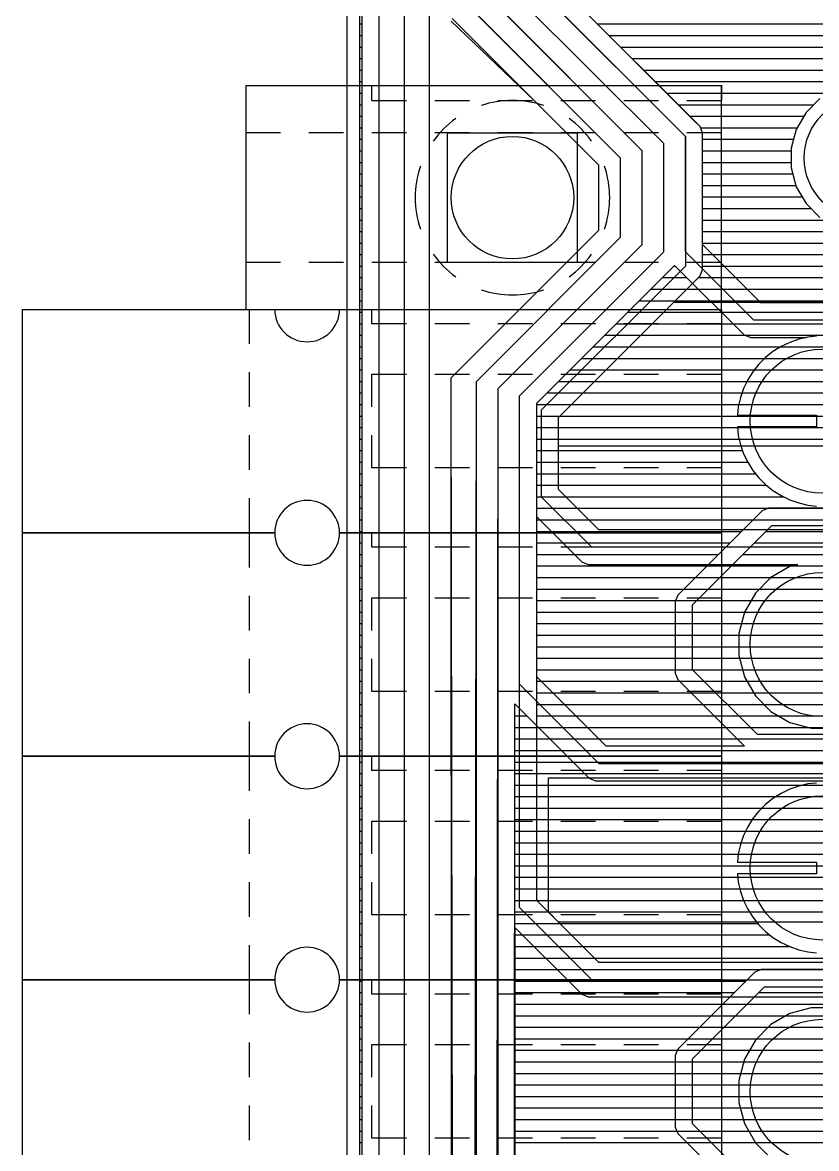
# Model space of a CAD drawing. Extents: x -0.64 to 6, y -0.15 to 7.8.
# Drawn here: x -0.64 to 0.462, y 3.976 to 5.538 of the extents above; entities that cross this region are included whole.
import ezdxf

# ---------------------------------------------------------------- set-up
doc = ezdxf.new("R2010")
doc.units = 0
for name, color, linetype in [('1', 22, 'CONTINUOUS'), ('16', 175, 'CONTINUOUS'), ('17', 82, 'CONTINUOUS'), ('20', 6, 'CONTINUOUS'), ('23', 7, 'CONTINUOUS'), ('24', 7, 'CONTINUOUS'), ('49', 253, 'CONTINUOUS'), ('51', 253, 'CONTINUOUS'), ('52', 253, 'CONTINUOUS')]:
    doc.layers.add(name, color=color, linetype=linetype)

# ---------------------------------------------------------------- blocks, each defined once
blk = doc.blocks.new('ROUNDP')
blk.add_circle((0, 0), 0.5)

msp = doc.modelspace()

# ---------------------------------------------------------------- linework, layer by layer
at = {"layer": '1'}
for p, q in [((-0.172, -0.132), (-0.172, 7.782)), ((-0.169, 6.559774), (-0.169, 0.680226)), ((-0.145, 0.685), (-0.145, 6.555)), ((-0.11, 1.31), (-0.11, 6.55)), ((-0.075, 1.945), (-0.075, 6.545)), ((0.28, 5.38), (0.08, 5.58)), ((0.300346, 5.393595), (0.104, 5.589941)), ((0.25, 5.37), (0.05, 5.57)), ((0.19, 5.35), (-0.0125, 5.5525)), ((0.22, 5.36), (0.01875, 5.56125)), ((-0.172, 5.536), (-0.169, 5.536)), ((0.16, 5.34), (-0.04375, 5.54375)), ((0.157941, 5.536), (2.348, 5.536)), ((-0.172, 5.52), (-0.169, 5.52)), ((0.173941, 5.52), (2.348, 5.52)), ((-0.172, 5.504), (-0.169, 5.504)), ((0.189941, 5.504), (2.348, 5.504)), ((-0.172, 5.488), (-0.169, 5.488)), ((0.205941, 5.488), (2.348, 5.488)), ((-0.172, 5.472), (-0.169, 5.472)), ((0.221941, 5.472), (2.348, 5.472)), ((-0.172, 5.456), (-0.169, 5.456)), ((0.237941, 5.456), (1.750745, 5.456)), ((-0.172, 5.44), (-0.169, 5.44)), ((0.253941, 5.44), (0.479885, 5.44)), ((-0.172, 5.424), (-0.169, 5.424)), ((0.269941, 5.424), (0.458336, 5.424)), ((0.466757, 5.43242), (0.447579, 5.413243)), ((-0.172, 5.408), (-0.169, 5.408)), ((0.285941, 5.408), (0.444552, 5.408)), ((0.447579, 5.413243), (0.434019, 5.389757)), ((-0.172, 5.392), (-0.169, 5.392)), ((0.304, 5.384774), (0.300346, 5.393595)), ((0.301007, 5.392), (0.435315, 5.392)), ((0.434019, 5.389757), (0.427, 5.36356)), ((-0.172, 5.376), (-0.169, 5.376)), ((0.28, 5.22), (0.28, 5.38)), ((0.304, 5.229941), (0.304, 5.384774)), ((0.304, 5.376), (0.430333, 5.376)), ((-0.172, 5.36), (-0.169, 5.36)), ((0.22, 5.23), (0.22, 5.36)), ((0.25, 5.22), (0.25, 5.37)), ((0.304, 5.36), (0.427, 5.36)), ((0.427, 5.36356), (0.427, 5.33644)), ((-0.172, 5.344), (-0.169, 5.344)), ((0.19, 5.24), (0.19, 5.35)), ((0.304, 5.344), (0.427, 5.344)), ((-0.172, 5.328), (-0.169, 5.328)), ((0.16, 5.25), (0.16, 5.34)), ((0.304, 5.328), (0.429261, 5.328)), ((0.427, 5.33644), (0.434019, 5.310243)), ((-0.172, 5.312), (-0.169, 5.312)), ((0.304, 5.312), (0.433549, 5.312)), ((-0.172, 5.296), (-0.169, 5.296)), ((0.304, 5.296), (0.442243, 5.296)), ((0.434019, 5.310243), (0.447579, 5.286757)), ((0.447579, 5.286757), (0.466757, 5.267579)), ((-0.172, 5.28), (-0.169, 5.28)), ((0.304, 5.28), (0.454336, 5.28)), ((-0.172, 5.264), (-0.169, 5.264)), ((-0.045, 5.045), (0.16, 5.25)), ((0.304, 5.264), (0.472956, 5.264)), ((-0.172, 5.248), (-0.169, 5.248)), ((-0.01, 5.04), (0.19, 5.24)), ((0.304, 5.248), (0.512708, 5.248)), ((-0.172, 5.232), (-0.169, 5.232)), ((0.02, 5.03), (0.22, 5.23)), ((0.05, 5.02), (0.25, 5.22)), ((0.375, 5.125), (0.28, 5.22)), ((0.304, 5.232), (1.579, 5.232)), ((0.384941, 5.149), (0.304, 5.229941)), ((-0.172, 5.216), (-0.169, 5.216)), ((0.317941, 5.216), (1.579, 5.216)), ((-0.172, 5.2), (-0.169, 5.2)), ((0.074, 5.010059), (0.263595, 5.199654)), ((0.263595, 5.199654), (0.265, 5.201059)), ((0.263941, 5.2), (0.266059, 5.2)), ((0.265, 5.201059), (0.266405, 5.199654)), ((0.266405, 5.199654), (0.361405, 5.104654)), ((0.333941, 5.2), (1.579, 5.2)), ((-0.172, 5.184), (-0.169, 5.184)), ((0.247941, 5.184), (0.282059, 5.184)), ((0.349941, 5.184), (1.579, 5.184)), ((-0.172, 5.168), (-0.169, 5.168)), ((0.231941, 5.168), (0.298059, 5.168)), ((0.365941, 5.168), (1.579, 5.168)), ((-0.172, 5.152), (-0.169, 5.152)), ((0.215941, 5.152), (0.314059, 5.152)), ((0.381941, 5.152), (0.85787, 5.152)), ((0.854452, 5.149), (0.384941, 5.149)), ((-0.172, 5.136), (-0.169, 5.136)), ((0.199941, 5.136), (0.330059, 5.136)), ((0.875, 5.125), (0.375, 5.125)), ((-0.172, 5.12), (-0.169, 5.12)), ((0.183941, 5.12), (0.346059, 5.12)), ((-0.172, 5.104), (-0.169, 5.104)), ((0.167941, 5.104), (0.362983, 5.104)), ((0.361405, 5.104654), (0.370226, 5.101)), ((0.370226, 5.101), (0.447943, 5.101)), ((0.424772, 5.094189), (0.412831, 5.088439)), ((0.437282, 5.098567), (0.424772, 5.094189)), ((0.447943, 5.101), (0.437282, 5.098567)), ((-0.172, 5.088), (-0.169, 5.088)), ((0.151941, 5.088), (0.412133, 5.088)), ((0.401609, 5.081388), (0.391247, 5.073124)), ((0.412831, 5.088439), (0.401609, 5.081388)), ((-0.172, 5.072), (-0.169, 5.072)), ((0.135941, 5.072), (0.390123, 5.072)), ((0.381876, 5.063753), (0.373612, 5.053391)), ((0.391247, 5.073124), (0.381876, 5.063753)), ((-0.172, 5.056), (-0.169, 5.056)), ((0.119941, 5.056), (0.375693, 5.056)), ((0.373612, 5.053391), (0.366561, 5.042169)), ((-0.172, 5.04), (-0.169, 5.04)), ((-0.04375, 2.795), (-0.045, 5.045)), ((-0.0125, 3.37), (-0.01, 5.04)), ((0.103941, 5.04), (0.365517, 5.04)), ((0.366561, 5.042169), (0.36081, 5.030228)), ((-0.172, 5.024), (-0.169, 5.024)), ((0.01875, 3.94625), (0.02, 5.03)), ((0.05, 4.62), (0.05, 5.02)), ((0.087941, 5.024), (0.358631, 5.024)), ((0.356433, 5.017718), (0.353484, 5.004797)), ((0.36081, 5.030228), (0.356433, 5.017718)), ((-0.172, 5.008), (-0.169, 5.008)), ((0.074, 4.629941), (0.074, 5.010059)), ((0.074, 5.008), (0.354215, 5.008)), ((0.353484, 5.004797), (0.352155, 4.993)), ((-0.172, 4.992), (-0.169, 4.992)), ((0.074, 4.992), (0.461999, 4.992)), ((0.352155, 4.993), (0.461999, 4.993)), ((0.461999, 4.993), (0.461999, 4.977)), ((-0.172, 4.976), (-0.169, 4.976)), ((0.074, 4.976), (0.352267, 4.976)), ((0.461999, 4.977), (0.352155, 4.977)), ((0.352155, 4.977), (0.353484, 4.965203)), ((-0.172, 4.96), (-0.169, 4.96)), ((0.074, 4.96), (0.354671, 4.96)), ((0.353484, 4.965203), (0.356433, 4.952282)), ((0.356433, 4.952282), (0.36081, 4.939772)), ((-0.172, 4.944), (-0.169, 4.944)), ((0.074, 4.944), (0.359331, 4.944)), ((0.36081, 4.939772), (0.366561, 4.927831)), ((-0.172, 4.928), (-0.169, 4.928)), ((0.074, 4.928), (0.36648, 4.928)), ((0.366561, 4.927831), (0.373612, 4.916609)), ((-0.172, 4.912), (-0.169, 4.912)), ((0.074, 4.912), (0.377288, 4.912)), ((0.373612, 4.916609), (0.381876, 4.906247)), ((0.381876, 4.906247), (0.391247, 4.896876)), ((-0.172, 4.896), (-0.169, 4.896)), ((0.074, 4.896), (0.392345, 4.896)), ((0.391247, 4.896876), (0.401609, 4.888612)), ((-0.172, 4.88), (-0.169, 4.88)), ((0.074, 4.88), (0.416072, 4.88)), ((0.401609, 4.888612), (0.412831, 4.881561)), ((0.412831, 4.881561), (0.424772, 4.87581)), ((0.424772, 4.87581), (0.437282, 4.871433)), ((-0.172, 4.864), (-0.169, 4.864)), ((0.074, 4.864), (0.9785, 4.864)), ((0.386405, 4.860346), (0.379654, 4.853595)), ((0.395226, 4.864), (0.386405, 4.860346)), ((0.884774, 4.864), (0.395226, 4.864)), ((0.437282, 4.871433), (0.450203, 4.868484)), ((0.450203, 4.868484), (0.462, 4.867155)), ((-0.172, 4.848), (-0.169, 4.848)), ((0.074, 4.848), (0.374059, 4.848)), ((0.379654, 4.853595), (0.269654, 4.743595)), ((0.379654, 4.853595), (0.379654, 4.853595)), ((-0.172, 4.832), (-0.169, 4.832)), ((0.074, 4.832), (0.358059, 4.832)), ((0.29, 4.73), (0.4, 4.84)), ((0.392, 4.832), (0.888, 4.832)), ((0.4, 4.84), (0.88, 4.84)), ((-0.172, 4.816), (-0.169, 4.816)), ((0.074, 4.816), (0.342059, 4.816)), ((0.376, 4.816), (0.904, 4.816)), ((-0.172, 4.8), (-0.169, 4.8)), ((0.074, 4.8), (0.326059, 4.8)), ((0.36, 4.8), (0.92, 4.8)), ((-0.172, 4.784), (-0.169, 4.784)), ((0.074, 4.784), (0.310059, 4.784)), ((0.344, 4.784), (0.93, 4.784)), ((-0.172, 4.768), (-0.169, 4.768)), ((0.074, 4.768), (0.294059, 4.768)), ((0.328, 4.768), (0.93, 4.768)), ((-0.172, 4.752), (-0.169, 4.752)), ((0.074, 4.752), (0.278059, 4.752)), ((0.312, 4.752), (0.93, 4.752)), ((-0.172, 4.736), (-0.169, 4.736)), ((0.074, 4.736), (0.266508, 4.736)), ((0.269654, 4.743595), (0.266, 4.734774)), ((0.266, 4.734774), (0.266, 4.635226)), ((0.296, 4.736), (0.93, 4.736)), ((-0.172, 4.72), (-0.169, 4.72)), ((0.074, 4.72), (0.266, 4.72)), ((0.29, 4.64), (0.29, 4.73)), ((0.29, 4.72), (0.93, 4.72)), ((-0.172, 4.704), (-0.169, 4.704)), ((0.074, 4.704), (0.266, 4.704)), ((0.29, 4.704), (0.93, 4.704)), ((-0.172, 4.688), (-0.169, 4.688)), ((0.074, 4.688), (0.266, 4.688)), ((0.29, 4.688), (0.918, 4.688)), ((-0.172, 4.672), (-0.169, 4.672)), ((0.074, 4.672), (0.266, 4.672)), ((0.29, 4.672), (0.902, 4.672)), ((-0.172, 4.656), (-0.169, 4.656)), ((0.074, 4.656), (0.266, 4.656)), ((0.29, 4.656), (0.886, 4.656)), ((-0.172, 4.64), (-0.169, 4.64)), ((0.074, 4.64), (0.266, 4.64)), ((0.38, 4.55), (0.29, 4.64)), ((0.29, 4.64), (0.62, 4.64)), ((0.169941, 4.534), (0.074, 4.629941)), ((0.266, 4.635226), (0.269654, 4.626405)), ((0.269654, 4.626405), (0.276405, 4.619654)), ((-0.172, 4.624), (-0.169, 4.624)), ((0.05, 4.62), (0.16, 4.51)), ((0.079941, 4.624), (0.272059, 4.624)), ((0.276405, 4.619654), (0.276405, 4.619654)), ((0.276405, 4.619654), (0.359654, 4.536405)), ((0.306, 4.624), (0.604, 4.624)), ((-0.172, 4.608), (-0.169, 4.608)), ((0.095941, 4.608), (0.288059, 4.608)), ((0.322, 4.608), (0.588, 4.608)), ((-0.172, 4.592), (-0.169, 4.592)), ((0.042761, 3.95618), (0.043495, 4.592564)), ((0.043495, 4.592564), (0.139654, 4.496405)), ((0.043495, 4.592), (0.044059, 4.592)), ((0.111941, 4.592), (0.304059, 4.592)), ((0.338, 4.592), (0.572, 4.592)), ((-0.172, 4.576), (-0.169, 4.576)), ((0.043476, 4.576), (0.060059, 4.576)), ((0.127941, 4.576), (0.320059, 4.576)), ((0.354, 4.576), (0.556, 4.576)), ((-0.172, 4.56), (-0.169, 4.56)), ((0.043458, 4.56), (0.076059, 4.56)), ((0.143941, 4.56), (0.336059, 4.56)), ((0.37, 4.56), (0.54, 4.56)), ((0.53, 4.55), (0.38, 4.55)), ((-0.172, 4.544), (-0.169, 4.544)), ((0.043439, 4.544), (0.092059, 4.544)), ((0.159941, 4.544), (0.352059, 4.544)), ((0.362059, 4.534), (0.169941, 4.534)), ((0.359654, 4.536405), (0.359654, 4.536405)), ((0.359654, 4.536405), (0.362059, 4.534)), ((-0.172, 4.528), (-0.169, 4.528)), ((0.043421, 4.528), (0.108059, 4.528)), ((-0.172, 4.512), (-0.169, 4.512)), ((0.043402, 4.512), (0.124059, 4.512)), ((0.16, 4.51), (0.84, 4.51)), ((-0.172, 4.496), (-0.169, 4.496)), ((0.043384, 4.496), (0.140059, 4.496)), ((0.139654, 4.496405), (0.146405, 4.489654)), ((0.146405, 4.489654), (0.155226, 4.486)), ((0.155226, 4.486), (0.830059, 4.486)), ((-0.172, 4.48), (-0.169, 4.48)), ((0.043365, 4.48), (0.443561, 4.48)), ((0.412831, 4.468439), (0.401609, 4.461388)), ((0.424772, 4.474189), (0.412831, 4.468439)), ((0.437282, 4.478567), (0.424772, 4.474189)), ((0.450203, 4.481516), (0.437282, 4.478567)), ((0.462, 4.482845), (0.450203, 4.481516)), ((-0.172, 4.464), (-0.169, 4.464)), ((0.043347, 4.464), (0.405767, 4.464)), ((0.391247, 4.453124), (0.381876, 4.443753)), ((0.401609, 4.461388), (0.391247, 4.453124)), ((-0.172, 4.448), (-0.169, 4.448)), ((0.043328, 4.448), (0.386123, 4.448)), ((0.381876, 4.443753), (0.373612, 4.433391)), ((-0.172, 4.432), (-0.169, 4.432)), ((0.04331, 4.432), (0.372738, 4.432)), ((0.366561, 4.422169), (0.36081, 4.410228)), ((0.373612, 4.433391), (0.366561, 4.422169)), ((-0.172, 4.416), (-0.169, 4.416)), ((0.043292, 4.416), (0.36359, 4.416)), ((0.36081, 4.410228), (0.356433, 4.397718)), ((-0.172, 4.4), (-0.169, 4.4)), ((0.043273, 4.4), (0.357232, 4.4)), ((0.356433, 4.397718), (0.353484, 4.384797)), ((-0.172, 4.384), (-0.169, 4.384)), ((0.043255, 4.384), (0.353394, 4.384)), ((0.353484, 4.384797), (0.352155, 4.373)), ((-0.172, 4.368), (-0.169, 4.368)), ((0.043236, 4.368), (0.461999, 4.368)), ((0.352155, 4.373), (0.461999, 4.373)), ((0.461999, 4.373), (0.461999, 4.357)), ((-0.172, 4.352), (-0.169, 4.352)), ((0.043218, 4.352), (0.352718, 4.352)), ((0.461999, 4.357), (0.352155, 4.357)), ((0.352155, 4.357), (0.353484, 4.345203)), ((0.353484, 4.345203), (0.356433, 4.332282)), ((-0.172, 4.336), (-0.169, 4.336)), ((0.043199, 4.336), (0.355584, 4.336)), ((0.356433, 4.332282), (0.36081, 4.319772)), ((-0.172, 4.32), (-0.169, 4.32)), ((0.043181, 4.32), (0.360731, 4.32)), ((0.36081, 4.319772), (0.366561, 4.307831)), ((-0.172, 4.304), (-0.169, 4.304)), ((0.043162, 4.304), (0.368968, 4.304)), ((0.366561, 4.307831), (0.373612, 4.296609)), ((0.373612, 4.296609), (0.381876, 4.286247)), ((-0.172, 4.288), (-0.169, 4.288)), ((0.043144, 4.288), (0.380478, 4.288)), ((0.381876, 4.286247), (0.391247, 4.276876)), ((-0.172, 4.272), (-0.169, 4.272)), ((0.043125, 4.272), (0.397361, 4.272)), ((0.391247, 4.276876), (0.401609, 4.268612)), ((0.401609, 4.268612), (0.412831, 4.261561)), ((-0.172, 4.256), (-0.169, 4.256)), ((0.043107, 4.256), (0.424378, 4.256)), ((0.412831, 4.261561), (0.424772, 4.25581)), ((0.424772, 4.25581), (0.437282, 4.251433)), ((0.437282, 4.251433), (0.450203, 4.248484)), ((-0.172, 4.24), (-0.169, 4.24)), ((0.043089, 4.24), (0.9785, 4.24)), ((0.450203, 4.248484), (0.462, 4.247155)), ((-0.172, 4.224), (-0.169, 4.224)), ((0.04307, 4.224), (0.9785, 4.224)), ((0.376405, 4.220346), (0.369654, 4.213595)), ((0.385226, 4.224), (0.376405, 4.220346)), ((0.874774, 4.224), (0.385226, 4.224)), ((-0.172, 4.208), (-0.169, 4.208)), ((0.043052, 4.208), (0.364059, 4.208)), ((0.369654, 4.213595), (0.269654, 4.113595)), ((-0.172, 4.192), (-0.169, 4.192)), ((0.043033, 4.192), (0.348059, 4.192)), ((0.29, 4.1), (0.39, 4.2)), ((0.382, 4.192), (0.878, 4.192)), ((0.39, 4.2), (0.87, 4.2)), ((-0.172, 4.176), (-0.169, 4.176)), ((0.043015, 4.176), (0.332059, 4.176)), ((0.366, 4.176), (0.894, 4.176)), ((-0.172, 4.16), (-0.169, 4.16)), ((0.042996, 4.16), (0.316059, 4.16)), ((0.35, 4.16), (0.91, 4.16)), ((-0.172, 4.144), (-0.169, 4.144)), ((0.042978, 4.144), (0.300059, 4.144)), ((0.334, 4.144), (0.926, 4.144)), ((-0.172, 4.128), (-0.169, 4.128)), ((0.042959, 4.128), (0.284059, 4.128)), ((0.318, 4.128), (0.93, 4.128)), ((-0.172, 4.112), (-0.169, 4.112)), ((0.042941, 4.112), (0.268993, 4.112)), ((0.269654, 4.113595), (0.266, 4.104774)), ((0.302, 4.112), (0.93, 4.112)), ((-0.172, 4.096), (-0.169, 4.096)), ((0.042922, 4.096), (0.266, 4.096)), ((0.266, 4.104774), (0.266, 4.005226)), ((0.29, 4.01), (0.29, 4.1)), ((0.29, 4.096), (0.93, 4.096)), ((-0.172, 4.08), (-0.169, 4.08)), ((0.042904, 4.08), (0.266, 4.08)), ((0.29, 4.08), (0.93, 4.08)), ((-0.172, 4.064), (-0.169, 4.064)), ((0.042886, 4.064), (0.266, 4.064)), ((0.29, 4.064), (0.924, 4.064)), ((-0.172, 4.048), (-0.169, 4.048)), ((0.042867, 4.048), (0.266, 4.048)), ((0.29, 4.048), (0.908, 4.048)), ((-0.172, 4.032), (-0.169, 4.032)), ((0.042849, 4.032), (0.266, 4.032)), ((0.29, 4.032), (0.892, 4.032)), ((-0.172, 4.016), (-0.169, 4.016)), ((0.04283, 4.016), (0.266, 4.016)), ((0.29, 4.016), (0.876, 4.016)), ((-0.172, 4), (-0.169, 4)), ((0.042812, 4), (0.268165, 4)), ((0.266, 4.005226), (0.269654, 3.996405)), ((0.37, 3.93), (0.29, 4.01)), ((0.3, 4), (0.86, 4)), ((-0.172, 3.984), (-0.169, 3.984)), ((0.042793, 3.984), (0.282059, 3.984)), ((0.269654, 3.996405), (0.276405, 3.989654)), ((0.276405, 3.989654), (0.352059, 3.914)), ((0.316, 3.984), (0.594, 3.984))]:
    msp.add_line(p, q, dxfattribs=at)
at = {"layer": '16'}
for p, q in [((-0.172, -0.132), (-0.172, 7.782)), ((-0.169, 6.559774), (-0.169, 0.210226)), ((-0.145, 0.215), (-0.145, 6.555)), ((-0.11, 0.85), (-0.11, 6.55)), ((-0.075, 1.49), (-0.075, 6.545)), ((0.08, 5.58), (0.28, 5.38)), ((0.293595, 5.400346), (0.104, 5.589941)), ((0.25, 5.37), (0.05, 5.57)), ((0.19, 5.35), (-0.01, 5.55)), ((0.22, 5.36), (0.02, 5.56)), ((-0.172, 5.536), (-0.169, 5.536)), ((0.07, 5.43), (-0.045, 5.54)), ((0.157941, 5.536), (4.860059, 5.536)), ((-0.172, 5.52), (-0.169, 5.52)), ((0.173941, 5.52), (4.876059, 5.52)), ((-0.172, 5.504), (-0.169, 5.504)), ((0.189941, 5.504), (4.892059, 5.504)), ((-0.172, 5.488), (-0.169, 5.488)), ((0.205941, 5.488), (4.908059, 5.488)), ((-0.172, 5.472), (-0.169, 5.472)), ((0.221941, 5.472), (4.924059, 5.472)), ((-0.172, 5.456), (-0.169, 5.456)), ((0.237941, 5.456), (4.940059, 5.456)), ((-0.172, 5.44), (-0.169, 5.44)), ((0.253941, 5.44), (0.479885, 5.44)), ((-0.172, 5.424), (-0.169, 5.424)), ((0.16, 5.34), (0.07, 5.43)), ((0.269941, 5.424), (0.458336, 5.424)), ((0.466757, 5.43242), (0.447579, 5.413243)), ((-0.172, 5.408), (-0.169, 5.408)), ((0.285941, 5.408), (0.444552, 5.408)), ((0.447579, 5.413243), (0.434019, 5.389757)), ((-0.172, 5.392), (-0.169, 5.392)), ((0.300346, 5.393595), (0.293595, 5.400346)), ((0.304, 5.384774), (0.300346, 5.393595)), ((0.301007, 5.392), (0.435315, 5.392)), ((0.434019, 5.389757), (0.427, 5.36356)), ((-0.172, 5.376), (-0.169, 5.376)), ((0.28, 5.38), (0.28, 5.2)), ((0.304, 5.195226), (0.304, 5.384774)), ((0.304, 5.376), (0.430333, 5.376)), ((-0.172, 5.36), (-0.169, 5.36)), ((0.22, 5.23), (0.22, 5.36)), ((0.25, 5.22), (0.25, 5.37)), ((0.304, 5.36), (0.427, 5.36)), ((0.427, 5.36356), (0.427, 5.33644)), ((-0.172, 5.344), (-0.169, 5.344)), ((0.19, 5.24), (0.19, 5.35)), ((0.304, 5.344), (0.427, 5.344)), ((-0.172, 5.328), (-0.169, 5.328)), ((0.16, 5.25), (0.16, 5.34)), ((0.304, 5.328), (0.429261, 5.328)), ((0.427, 5.33644), (0.434019, 5.310243)), ((-0.172, 5.312), (-0.169, 5.312)), ((0.304, 5.312), (0.433549, 5.312)), ((-0.172, 5.296), (-0.169, 5.296)), ((0.304, 5.296), (0.442243, 5.296)), ((0.434019, 5.310243), (0.447579, 5.286757)), ((0.447579, 5.286757), (0.466757, 5.267579)), ((-0.172, 5.28), (-0.169, 5.28)), ((0.304, 5.28), (0.454336, 5.28)), ((-0.172, 5.264), (-0.169, 5.264)), ((-0.045, 5.045), (0.16, 5.25)), ((0.304, 5.264), (0.472956, 5.264)), ((-0.172, 5.248), (-0.169, 5.248)), ((-0.01, 5.04), (0.19, 5.24)), ((0.304, 5.248), (0.512708, 5.248)), ((-0.172, 5.232), (-0.169, 5.232)), ((0.02, 5.03), (0.22, 5.23)), ((0.05, 5.02), (0.25, 5.22)), ((0.304, 5.232), (1.716222, 5.232)), ((-0.172, 5.216), (-0.169, 5.216)), ((0.304, 5.216), (1.690946, 5.216)), ((-0.172, 5.2), (-0.169, 5.2)), ((0.28, 5.2), (0.08, 5)), ((0.300346, 5.186405), (0.304, 5.195226)), ((0.304, 5.2), (0.695714, 5.2)), ((-0.172, 5.184), (-0.169, 5.184)), ((0.104, 4.990059), (0.300346, 5.186405)), ((0.297941, 5.184), (0.695189, 5.184)), ((-0.172, 5.168), (-0.169, 5.168)), ((0.281941, 5.168), (0.695189, 5.168)), ((-0.172, 5.152), (-0.169, 5.152)), ((0.104, 4.990059), (0.263941, 5.15)), ((0.263941, 5.15), (0.58, 5.15)), ((0.265941, 5.152), (0.597375, 5.152)), ((-0.172, 5.136), (-0.169, 5.136)), ((0.249941, 5.136), (0.596567, 5.136)), ((0.249941, 5.136), (0.58, 5.136)), ((-0.172, 5.12), (-0.169, 5.12)), ((0.233941, 5.12), (0.642251, 5.12)), ((0.233941, 5.12), (0.58, 5.12)), ((-0.172, 5.104), (-0.169, 5.104)), ((0.217941, 5.104), (0.596567, 5.104)), ((0.217941, 5.104), (0.58, 5.104)), ((0.424772, 5.094189), (0.412831, 5.088439)), ((0.437282, 5.098567), (0.424772, 5.094189)), ((0.450203, 5.101516), (0.437282, 5.098567)), ((0.462, 5.102845), (0.450203, 5.101516)), ((-0.172, 5.088), (-0.169, 5.088)), ((0.201941, 5.088), (0.412133, 5.088)), ((0.201941, 5.088), (0.58, 5.088)), ((0.401609, 5.081388), (0.391247, 5.073124)), ((0.412831, 5.088439), (0.401609, 5.081388)), ((-0.172, 5.072), (-0.169, 5.072)), ((0.185941, 5.072), (0.390123, 5.072)), ((0.185941, 5.072), (0.58, 5.072)), ((0.381876, 5.063753), (0.373612, 5.053391)), ((0.391247, 5.073124), (0.381876, 5.063753)), ((-0.172, 5.056), (-0.169, 5.056)), ((0.169941, 5.056), (0.375693, 5.056)), ((0.169941, 5.056), (0.58, 5.056)), ((0.373612, 5.053391), (0.366561, 5.042169)), ((-0.172, 5.04), (-0.169, 5.04)), ((-0.04, 2.13), (-0.045, 5.045)), ((-0.01, 2.77), (-0.01, 5.04)), ((0.153941, 5.04), (0.365517, 5.04)), ((0.153941, 5.04), (0.58, 5.04)), ((0.366561, 5.042169), (0.36081, 5.030228)), ((-0.172, 5.024), (-0.169, 5.024)), ((0.02, 3.43), (0.02, 5.03)), ((0.05, 4.31), (0.05, 5.02)), ((0.137941, 5.024), (0.358631, 5.024)), ((0.137941, 5.024), (0.58, 5.024)), ((0.356433, 5.017718), (0.353484, 5.004797)), ((0.36081, 5.030228), (0.356433, 5.017718)), ((-0.172, 5.008), (-0.169, 5.008)), ((0.08, 5), (0.08, 4.88)), ((0.121941, 5.008), (0.354215, 5.008)), ((0.121941, 5.008), (0.58, 5.008)), ((0.353484, 5.004797), (0.352155, 4.993)), ((-0.172, 4.992), (-0.169, 4.992)), ((0.104, 4.889941), (0.104, 4.990059)), ((0.104, 4.95), (0.104, 4.990059)), ((0.105941, 4.992), (0.461999, 4.992)), ((0.105941, 4.992), (0.58, 4.992)), ((0.352155, 4.993), (0.461999, 4.993)), ((0.461999, 4.993), (0.461999, 4.977)), ((-0.172, 4.976), (-0.169, 4.976)), ((0.104, 4.976), (0.352267, 4.976)), ((0.104, 4.976), (0.58, 4.976)), ((0.461999, 4.977), (0.352155, 4.977)), ((0.352155, 4.977), (0.353484, 4.965203)), ((-0.172, 4.96), (-0.169, 4.96)), ((0.104, 4.96), (0.354671, 4.96)), ((0.104, 4.96), (0.58, 4.96)), ((0.353484, 4.965203), (0.356433, 4.952282)), ((0.356433, 4.952282), (0.36081, 4.939772)), ((-0.172, 4.944), (-0.169, 4.944)), ((0.58, 4.95), (0.104, 4.95)), ((0.104, 4.944), (0.359331, 4.944)), ((0.36081, 4.939772), (0.366561, 4.927831)), ((-0.172, 4.928), (-0.169, 4.928)), ((0.104, 4.928), (0.36648, 4.928)), ((0.366561, 4.927831), (0.373612, 4.916609)), ((-0.172, 4.912), (-0.169, 4.912)), ((0.104, 4.912), (0.377288, 4.912)), ((0.373612, 4.916609), (0.381876, 4.906247)), ((0.381876, 4.906247), (0.391247, 4.896876)), ((-0.172, 4.896), (-0.169, 4.896)), ((0.104, 4.896), (0.392345, 4.896)), ((0.159941, 4.834), (0.104, 4.889941)), ((0.391247, 4.896876), (0.401609, 4.888612)), ((-0.172, 4.88), (-0.169, 4.88)), ((0.15, 4.81), (0.08, 4.88)), ((0.113941, 4.88), (0.416072, 4.88)), ((0.401609, 4.888612), (0.412831, 4.881561)), ((0.412831, 4.881561), (0.424772, 4.87581)), ((0.424772, 4.87581), (0.437282, 4.871433)), ((-0.172, 4.864), (-0.169, 4.864)), ((0.129941, 4.864), (0.722059, 4.864)), ((0.437282, 4.871433), (0.450203, 4.868484)), ((0.450203, 4.868484), (0.462, 4.867155)), ((-0.172, 4.848), (-0.169, 4.848)), ((0.074, 4.319941), (0.074, 4.852059)), ((0.074, 4.852059), (0.136405, 4.789654)), ((0.074, 4.848), (0.078059, 4.848)), ((0.145941, 4.848), (0.740398, 4.848)), ((-0.172, 4.832), (-0.169, 4.832)), ((0.074, 4.832), (0.094059, 4.832)), ((1.514774, 4.834), (0.159941, 4.834)), ((-0.172, 4.816), (-0.169, 4.816)), ((0.074, 4.816), (0.110059, 4.816)), ((-0.172, 4.8), (-0.169, 4.8)), ((0.074, 4.8), (0.126059, 4.8)), ((1.51, 4.81), (0.15, 4.81)), ((-0.172, 4.784), (-0.169, 4.784)), ((0.074, 4.784), (0.428604, 4.784)), ((0.136405, 4.789654), (0.145226, 4.786)), ((0.145226, 4.786), (0.436069, 4.786)), ((0.425226, 4.783095), (0.398774, 4.767823)), ((0.436069, 4.786), (0.425226, 4.783095)), ((-0.172, 4.768), (-0.169, 4.768)), ((0.074, 4.768), (0.399081, 4.768)), ((0.398774, 4.767823), (0.377177, 4.746226)), ((-0.172, 4.752), (-0.169, 4.752)), ((0.074, 4.752), (0.382951, 4.752)), ((-0.172, 4.736), (-0.169, 4.736)), ((0.074, 4.736), (0.371273, 4.736)), ((0.377177, 4.746226), (0.361905, 4.719774)), ((-0.172, 4.72), (-0.169, 4.72)), ((0.074, 4.72), (0.362036, 4.72)), ((0.361905, 4.719774), (0.354, 4.690272)), ((-0.172, 4.704), (-0.169, 4.704)), ((0.074, 4.704), (0.357679, 4.704)), ((-0.172, 4.688), (-0.169, 4.688)), ((0.074, 4.688), (0.354, 4.688)), ((0.354, 4.690272), (0.354, 4.659728)), ((-0.172, 4.672), (-0.169, 4.672)), ((0.074, 4.672), (0.354, 4.672)), ((-0.172, 4.656), (-0.169, 4.656)), ((0.074, 4.656), (0.354999, 4.656)), ((0.354, 4.659728), (0.361905, 4.630226)), ((-0.172, 4.64), (-0.169, 4.64)), ((0.074, 4.64), (0.359286, 4.64)), ((0.361905, 4.630226), (0.377177, 4.603774)), ((-0.172, 4.624), (-0.169, 4.624)), ((0.074, 4.624), (0.3655, 4.624)), ((-0.172, 4.608), (-0.169, 4.608)), ((0.074, 4.608), (0.374737, 4.608)), ((0.377177, 4.603774), (0.398774, 4.582177)), ((-0.172, 4.592), (-0.169, 4.592)), ((0.074, 4.592), (0.388951, 4.592)), ((0.398774, 4.582177), (0.425226, 4.566905)), ((-0.172, 4.576), (-0.169, 4.576)), ((0.074, 4.576), (0.409473, 4.576)), ((0.425226, 4.566905), (0.454728, 4.559)), ((-0.172, 4.56), (-0.169, 4.56)), ((0.074, 4.56), (0.450996, 4.56)), ((0.454728, 4.559), (0.485272, 4.559)), ((-0.172, 4.544), (-0.169, 4.544)), ((0.074, 4.544), (0.695189, 4.544)), ((-0.172, 4.528), (-0.169, 4.528)), ((0.074, 4.528), (0.695189, 4.528)), ((-0.172, 4.512), (-0.169, 4.512)), ((0.074, 4.512), (0.695189, 4.512)), ((-0.172, 4.496), (-0.169, 4.496)), ((0.074, 4.496), (0.599201, 4.496)), ((0.09, 4.303941), (0.09, 4.49)), ((0.09, 4.49), (0.57, 4.49)), ((-0.172, 4.48), (-0.169, 4.48)), ((0.074, 4.48), (0.443561, 4.48)), ((0.09, 4.48), (0.57, 4.48)), ((0.412831, 4.468439), (0.401609, 4.461388)), ((0.424772, 4.474189), (0.412831, 4.468439)), ((0.437282, 4.478567), (0.424772, 4.474189)), ((0.450203, 4.481516), (0.437282, 4.478567)), ((0.462, 4.482845), (0.450203, 4.481516)), ((-0.172, 4.464), (-0.169, 4.464)), ((0.074, 4.464), (0.405767, 4.464)), ((0.09, 4.464), (0.57, 4.464)), ((0.391247, 4.453124), (0.381876, 4.443753)), ((0.401609, 4.461388), (0.391247, 4.453124)), ((-0.172, 4.448), (-0.169, 4.448)), ((0.074, 4.448), (0.386123, 4.448)), ((0.09, 4.448), (0.57, 4.448)), ((0.381876, 4.443753), (0.373612, 4.433391)), ((-0.172, 4.432), (-0.169, 4.432)), ((0.074, 4.432), (0.372738, 4.432)), ((0.09, 4.432), (0.57, 4.432)), ((0.366561, 4.422169), (0.36081, 4.410228)), ((0.373612, 4.433391), (0.366561, 4.422169)), ((-0.172, 4.416), (-0.169, 4.416)), ((0.074, 4.416), (0.36359, 4.416)), ((0.09, 4.416), (0.57, 4.416)), ((0.36081, 4.410228), (0.356433, 4.397718)), ((-0.172, 4.4), (-0.169, 4.4)), ((0.074, 4.4), (0.357232, 4.4)), ((0.09, 4.4), (0.57, 4.4)), ((0.356433, 4.397718), (0.353484, 4.384797)), ((-0.172, 4.384), (-0.169, 4.384)), ((0.074, 4.384), (0.353394, 4.384)), ((0.09, 4.384), (0.57, 4.384)), ((0.353484, 4.384797), (0.352155, 4.373)), ((-0.172, 4.368), (-0.169, 4.368)), ((0.074, 4.368), (0.461999, 4.368)), ((0.09, 4.368), (0.57, 4.368)), ((0.352155, 4.373), (0.461999, 4.373)), ((0.461999, 4.373), (0.461999, 4.357)), ((-0.172, 4.352), (-0.169, 4.352)), ((0.074, 4.352), (0.352718, 4.352)), ((0.09, 4.352), (0.57, 4.352)), ((0.461999, 4.357), (0.352155, 4.357)), ((0.352155, 4.357), (0.353484, 4.345203)), ((0.353484, 4.345203), (0.356433, 4.332282)), ((-0.172, 4.336), (-0.169, 4.336)), ((0.074, 4.336), (0.355584, 4.336)), ((0.09, 4.336), (0.57, 4.336)), ((0.356433, 4.332282), (0.36081, 4.319772)), ((-0.172, 4.32), (-0.169, 4.32)), ((0.074, 4.32), (0.360731, 4.32)), ((0.159941, 4.234), (0.074, 4.319941)), ((0.09, 4.32), (0.57, 4.32)), ((0.36081, 4.319772), (0.366561, 4.307831)), ((-0.172, 4.304), (-0.169, 4.304)), ((0.05, 4.31), (0.15, 4.21)), ((0.089941, 4.304), (0.368968, 4.304)), ((0.09, 4.304), (0.57, 4.304)), ((0.103941, 4.29), (0.09, 4.303941)), ((0.366561, 4.307831), (0.373612, 4.296609)), ((0.373612, 4.296609), (0.381876, 4.286247)), ((-0.172, 4.288), (-0.169, 4.288)), ((0.044, 3.439941), (0.044, 4.282059)), ((0.044, 4.282059), (0.129654, 4.196405)), ((0.57, 4.29), (0.103941, 4.29)), ((0.105941, 4.288), (0.380478, 4.288)), ((0.381876, 4.286247), (0.391247, 4.276876)), ((-0.172, 4.272), (-0.169, 4.272)), ((0.044, 4.272), (0.054059, 4.272)), ((0.121941, 4.272), (0.397361, 4.272)), ((0.391247, 4.276876), (0.401609, 4.268612)), ((0.401609, 4.268612), (0.412831, 4.261561)), ((-0.172, 4.256), (-0.169, 4.256)), ((0.044, 4.256), (0.070059, 4.256)), ((0.137941, 4.256), (0.424378, 4.256)), ((0.412831, 4.261561), (0.424772, 4.25581)), ((0.424772, 4.25581), (0.437282, 4.251433)), ((0.437282, 4.251433), (0.450203, 4.248484)), ((-0.172, 4.24), (-0.169, 4.24)), ((0.044, 4.24), (0.086059, 4.24)), ((0.153941, 4.24), (0.701094, 4.24)), ((0.703579, 4.234), (0.159941, 4.234)), ((0.450203, 4.248484), (0.462, 4.247155)), ((-0.172, 4.224), (-0.169, 4.224)), ((0.044, 4.224), (0.102059, 4.224)), ((-0.172, 4.208), (-0.169, 4.208)), ((0.044, 4.208), (0.118059, 4.208)), ((0.15, 4.21), (0.71, 4.21)), ((-0.172, 4.192), (-0.169, 4.192)), ((0.044, 4.192), (0.134059, 4.192)), ((0.129654, 4.196405), (0.129654, 4.196405)), ((0.129654, 4.196405), (0.136405, 4.189654)), ((0.136405, 4.189654), (0.145226, 4.186)), ((-0.172, 4.176), (-0.169, 4.176)), ((0.044, 4.176), (0.710059, 4.176)), ((0.145226, 4.186), (0.700059, 4.186)), ((-0.172, 4.16), (-0.169, 4.16)), ((0.044, 4.16), (0.419866, 4.16)), ((0.425226, 4.163095), (0.398774, 4.147823)), ((0.454728, 4.171), (0.425226, 4.163095)), ((0.485272, 4.171), (0.454728, 4.171)), ((-0.172, 4.144), (-0.169, 4.144)), ((0.044, 4.144), (0.394951, 4.144)), ((0.398774, 4.147823), (0.377177, 4.126226)), ((-0.172, 4.128), (-0.169, 4.128)), ((0.044, 4.128), (0.378951, 4.128)), ((0.377177, 4.126226), (0.361905, 4.099774)), ((-0.172, 4.112), (-0.169, 4.112)), ((0.044, 4.112), (0.368964, 4.112)), ((-0.172, 4.096), (-0.169, 4.096)), ((0.044, 4.096), (0.360894, 4.096)), ((0.361905, 4.099774), (0.354, 4.070272)), ((-0.172, 4.08), (-0.169, 4.08)), ((0.044, 4.08), (0.356607, 4.08)), ((-0.172, 4.064), (-0.169, 4.064)), ((0.044, 4.064), (0.354, 4.064)), ((0.354, 4.070272), (0.354, 4.039728)), ((-0.172, 4.048), (-0.169, 4.048)), ((0.044, 4.048), (0.354, 4.048)), ((-0.172, 4.032), (-0.169, 4.032)), ((0.044, 4.032), (0.356071, 4.032)), ((0.354, 4.039728), (0.361905, 4.010226)), ((-0.172, 4.016), (-0.169, 4.016)), ((0.044, 4.016), (0.360358, 4.016)), ((-0.172, 4), (-0.169, 4)), ((0.044, 4), (0.367809, 4)), ((0.361905, 4.010226), (0.377177, 3.983774)), ((-0.172, 3.984), (-0.169, 3.984)), ((0.044, 3.984), (0.377047, 3.984)), ((0.377177, 3.983774), (0.398774, 3.962177))]:
    msp.add_line(p, q, dxfattribs=at)
at = {"layer": '20'}
msp.add_line((-0.19, 7.8), (-0.19, -0.15), dxfattribs=at)
for centre in [(0.53, 5.35), (0.04, 5.295)]:
    msp.add_circle(centre, 0.085, dxfattribs=at)
at = {"layer": '23'}
for p in [(-0.64, 4.83), (-0.64, 4.52), (-0.64, 4.21)]:
    msp.add_point(p, dxfattribs=at)
at = {"layer": '24'}
msp.add_point((0.33, 5.45), dxfattribs=at)
at = {"layer": '49'}
for p, q in [((-0.155, 5.43), (-0.155, 5.45)), ((0.33, 5.45), (0.33, 5.43)), ((-0.155, 5.43), (-0.106975, 5.43)), ((-0.067605, 5.43), (-0.01958, 5.43)), ((0.01979, 5.43), (0.067815, 5.43)), ((0.107185, 5.43), (0.15521, 5.43)), ((0.19458, 5.43), (0.242605, 5.43)), ((0.281975, 5.43), (0.33, 5.43)), ((-0.155, 5.12), (-0.155, 5.14)), ((-0.155, 5.12), (-0.155, 5.14)), ((0.33, 5.14), (0.33, 5.12)), ((0.33, 5.14), (0.33, 5.12)), ((-0.106975, 5.12), (-0.155, 5.12)), ((-0.106975, 5.12), (-0.155, 5.12)), ((-0.01958, 5.12), (-0.067605, 5.12)), ((-0.01958, 5.12), (-0.067605, 5.12)), ((0.067815, 5.12), (0.01979, 5.12)), ((0.067815, 5.12), (0.01979, 5.12)), ((0.15521, 5.12), (0.107185, 5.12)), ((0.15521, 5.12), (0.107185, 5.12)), ((0.242605, 5.12), (0.19458, 5.12)), ((0.242605, 5.12), (0.19458, 5.12)), ((0.33, 5.12), (0.281975, 5.12)), ((0.33, 5.12), (0.281975, 5.12)), ((-0.155, 5.004685), (-0.155, 5.05)), ((-0.155, 5.05), (-0.106975, 5.05)), ((-0.067605, 5.05), (-0.01958, 5.05)), ((0.01979, 5.05), (0.067815, 5.05)), ((0.107185, 5.05), (0.15521, 5.05)), ((0.19458, 5.05), (0.242605, 5.05)), ((0.281975, 5.05), (0.33, 5.05)), ((-0.155, 4.92), (-0.155, 4.965315)), ((-0.106975, 4.92), (-0.155, 4.92)), ((-0.01958, 4.92), (-0.067605, 4.92)), ((0.067815, 4.92), (0.01979, 4.92)), ((0.15521, 4.92), (0.107185, 4.92)), ((0.242605, 4.92), (0.19458, 4.92)), ((0.33, 4.92), (0.281975, 4.92)), ((-0.155, 4.81), (-0.155, 4.83)), ((-0.155, 4.81), (-0.155, 4.83)), ((0.33, 4.83), (0.33, 4.81)), ((0.33, 4.83), (0.33, 4.81)), ((-0.106975, 4.81), (-0.155, 4.81)), ((-0.106975, 4.81), (-0.155, 4.81)), ((-0.01958, 4.81), (-0.067605, 4.81)), ((-0.01958, 4.81), (-0.067605, 4.81)), ((0.067815, 4.81), (0.01979, 4.81)), ((0.067815, 4.81), (0.01979, 4.81)), ((0.15521, 4.81), (0.107185, 4.81)), ((0.15521, 4.81), (0.107185, 4.81)), ((0.242605, 4.81), (0.19458, 4.81)), ((0.242605, 4.81), (0.19458, 4.81)), ((0.33, 4.81), (0.281975, 4.81)), ((0.33, 4.81), (0.281975, 4.81)), ((-0.155, 4.694685), (-0.155, 4.74)), ((-0.155, 4.74), (-0.106975, 4.74)), ((-0.067605, 4.74), (-0.01958, 4.74)), ((0.01979, 4.74), (0.067815, 4.74)), ((0.107185, 4.74), (0.15521, 4.74)), ((0.19458, 4.74), (0.242605, 4.74)), ((0.281975, 4.74), (0.33, 4.74)), ((-0.155, 4.61), (-0.155, 4.655315)), ((-0.106975, 4.61), (-0.155, 4.61)), ((-0.01958, 4.61), (-0.067605, 4.61)), ((0.067815, 4.61), (0.01979, 4.61)), ((0.15521, 4.61), (0.107185, 4.61)), ((0.242605, 4.61), (0.19458, 4.61)), ((0.33, 4.61), (0.281975, 4.61)), ((-0.155, 4.5), (-0.155, 4.52)), ((-0.155, 4.5), (-0.155, 4.52)), ((0.33, 4.52), (0.33, 4.5)), ((0.33, 4.52), (0.33, 4.5)), ((-0.106975, 4.5), (-0.155, 4.5)), ((-0.106975, 4.5), (-0.155, 4.5)), ((-0.01958, 4.5), (-0.067605, 4.5)), ((-0.01958, 4.5), (-0.067605, 4.5)), ((0.067815, 4.5), (0.01979, 4.5)), ((0.067815, 4.5), (0.01979, 4.5)), ((0.15521, 4.5), (0.107185, 4.5)), ((0.15521, 4.5), (0.107185, 4.5)), ((0.242605, 4.5), (0.19458, 4.5)), ((0.242605, 4.5), (0.19458, 4.5)), ((0.33, 4.5), (0.281975, 4.5)), ((0.33, 4.5), (0.281975, 4.5)), ((-0.155, 4.384685), (-0.155, 4.43)), ((-0.155, 4.43), (-0.106975, 4.43)), ((-0.067605, 4.43), (-0.01958, 4.43)), ((0.01979, 4.43), (0.067815, 4.43)), ((0.107185, 4.43), (0.15521, 4.43)), ((0.19458, 4.43), (0.242605, 4.43)), ((0.281975, 4.43), (0.33, 4.43)), ((-0.155, 4.3), (-0.155, 4.345315)), ((-0.106975, 4.3), (-0.155, 4.3)), ((-0.01958, 4.3), (-0.067605, 4.3)), ((0.067815, 4.3), (0.01979, 4.3)), ((0.15521, 4.3), (0.107185, 4.3)), ((0.242605, 4.3), (0.19458, 4.3)), ((0.33, 4.3), (0.281975, 4.3)), ((-0.155, 4.19), (-0.155, 4.21)), ((-0.155, 4.19), (-0.155, 4.21)), ((0.33, 4.21), (0.33, 4.19)), ((0.33, 4.21), (0.33, 4.19)), ((-0.106975, 4.19), (-0.155, 4.19)), ((-0.106975, 4.19), (-0.155, 4.19)), ((-0.01958, 4.19), (-0.067605, 4.19)), ((-0.01958, 4.19), (-0.067605, 4.19)), ((0.067815, 4.19), (0.01979, 4.19)), ((0.067815, 4.19), (0.01979, 4.19)), ((0.15521, 4.19), (0.107185, 4.19)), ((0.15521, 4.19), (0.107185, 4.19)), ((0.242605, 4.19), (0.19458, 4.19)), ((0.242605, 4.19), (0.19458, 4.19)), ((0.33, 4.19), (0.281975, 4.19)), ((0.33, 4.19), (0.281975, 4.19)), ((-0.155, 4.074685), (-0.155, 4.12)), ((-0.155, 4.12), (-0.106975, 4.12)), ((-0.067605, 4.12), (-0.01958, 4.12)), ((0.01979, 4.12), (0.067815, 4.12)), ((0.107185, 4.12), (0.15521, 4.12)), ((0.19458, 4.12), (0.242605, 4.12)), ((0.281975, 4.12), (0.33, 4.12)), ((-0.155, 3.99), (-0.155, 4.035315)), ((-0.106975, 3.99), (-0.155, 3.99)), ((-0.01958, 3.99), (-0.067605, 3.99)), ((0.067815, 3.99), (0.01979, 3.99)), ((0.15521, 3.99), (0.107185, 3.99)), ((0.242605, 3.99), (0.19458, 3.99)), ((0.33, 3.99), (0.281975, 3.99))]:
    msp.add_line(p, q, dxfattribs=at)
for start, end in [(90.000011, 108.860557), (71.139443, 89.999989), (125.569727, 144.430273), (35.569727, 54.430273), (161.139443, 179.999989), (0.000011, 18.860557), (180.000011, 198.860557), (341.139443, 359.999989), (215.569727, 234.430273), (305.569727, 324.430273), (251.139443, 269.999989), (270.000011, 288.860557)]:
    msp.add_arc((0.04, 5.295), 0.135, start, end, dxfattribs=at)
at = {"layer": '51'}
for p, q in [((-0.64, 4.83), (-0.64, 5.14)), ((-0.64, 5.14), (-0.325, 5.14)), ((-0.325, 5.14), (-0.29, 5.14)), ((-0.325, 5.092028), (-0.325, 5.14)), ((-0.2, 5.14), (0.33, 5.14)), ((0.33, 5.14), (0.33, 4.83)), ((-0.325, 5.004685), (-0.325, 5.052657)), ((-0.325, 4.917343), (-0.325, 4.965315)), ((-0.325, 4.83), (-0.325, 4.877972)), ((-0.64, 4.52), (-0.64, 4.83)), ((-0.64, 4.83), (-0.325, 4.83)), ((-0.325, 4.83), (-0.64, 4.83)), ((-0.325, 4.83), (-0.29, 4.83)), ((-0.325, 4.782028), (-0.325, 4.83)), ((-0.29, 4.83), (-0.325, 4.83)), ((-0.2, 4.83), (0.33, 4.83)), ((0.33, 4.83), (-0.2, 4.83)), ((0.33, 4.83), (0.33, 4.52)), ((-0.325, 4.694685), (-0.325, 4.742657)), ((-0.325, 4.607343), (-0.325, 4.655315)), ((-0.325, 4.52), (-0.325, 4.567972)), ((-0.325, 4.52), (-0.64, 4.52)), ((-0.64, 4.21), (-0.64, 4.52)), ((-0.64, 4.52), (-0.325, 4.52)), ((-0.29, 4.52), (-0.325, 4.52)), ((-0.325, 4.52), (-0.29, 4.52)), ((-0.325, 4.472028), (-0.325, 4.52)), ((0.33, 4.52), (-0.2, 4.52)), ((-0.2, 4.52), (0.33, 4.52)), ((0.33, 4.52), (0.33, 4.21)), ((-0.325, 4.384685), (-0.325, 4.432657)), ((-0.325, 4.297343), (-0.325, 4.345315)), ((-0.325, 4.21), (-0.325, 4.257972)), ((-0.325, 4.21), (-0.64, 4.21)), ((-0.64, 3.9), (-0.64, 4.21)), ((-0.64, 4.21), (-0.325, 4.21)), ((-0.29, 4.21), (-0.325, 4.21)), ((-0.325, 4.21), (-0.29, 4.21)), ((-0.325, 4.162028), (-0.325, 4.21)), ((0.33, 4.21), (-0.2, 4.21)), ((-0.2, 4.21), (0.33, 4.21)), ((0.33, 4.21), (0.33, 3.9)), ((-0.325, 4.074685), (-0.325, 4.122657)), ((-0.325, 3.987343), (-0.325, 4.035315))]:
    msp.add_line(p, q, dxfattribs=at)
for centre, start, end in [((-0.245, 5.14), 180, 0), ((-0.245, 4.83), 0, 180), ((-0.245, 4.83), 180, 0), ((-0.245, 4.52), 0, 180), ((-0.245, 4.52), 180, 0), ((-0.245, 4.21), 0, 180), ((-0.245, 4.21), 180, 0)]:
    msp.add_arc(centre, 0.045, start, end, dxfattribs=at)
at = {"layer": '52'}
for p, q in [((0.33, 5.45), (-0.33, 5.45)), ((-0.33, 5.45), (-0.33, 5.385)), ((0.33, 5.385), (0.33, 5.45)), ((-0.33, 5.385), (-0.33, 5.205)), ((-0.281949, 5.385), (-0.33, 5.385)), ((-0.194528, 5.385), (-0.242579, 5.385)), ((-0.107106, 5.385), (-0.155157, 5.385)), ((-0.019685, 5.385), (-0.067736, 5.385)), ((-0.05, 5.205), (-0.05, 5.385)), ((-0.05, 5.385), (0.13, 5.385)), ((0.067736, 5.385), (0.019685, 5.385)), ((0.155157, 5.385), (0.107106, 5.385)), ((0.13, 5.385), (0.13, 5.205)), ((0.242579, 5.385), (0.194528, 5.385)), ((0.33, 5.385), (0.281949, 5.385)), ((0.33, 5.205), (0.33, 5.385)), ((-0.33, 5.205), (-0.33, 5.14)), ((-0.281949, 5.205), (-0.33, 5.205)), ((-0.194528, 5.205), (-0.242579, 5.205)), ((-0.107106, 5.205), (-0.155157, 5.205)), ((-0.019685, 5.205), (-0.067736, 5.205)), ((0.13, 5.205), (-0.05, 5.205)), ((0.067736, 5.205), (0.019685, 5.205)), ((0.155157, 5.205), (0.107106, 5.205)), ((0.242579, 5.205), (0.194528, 5.205)), ((0.33, 5.205), (0.281949, 5.205)), ((0.33, 5.14), (0.33, 5.205)), ((-0.33, 5.14), (0.33, 5.14))]:
    msp.add_line(p, q, dxfattribs=at)

# ---------------------------------------------------------------- block references
at = {"layer": '17', "xscale": 0.2, "yscale": 0.2}
for p in [(0.47, 4.985), (0.47, 4.985), (0.47, 4.675), (0.47, 4.675), (0.47, 4.365), (0.47, 4.365), (0.47, 4.055), (0.47, 4.055)]:
    msp.add_blockref('ROUNDP', p, dxfattribs=at)

doc.saveas('drawing.dxf')
